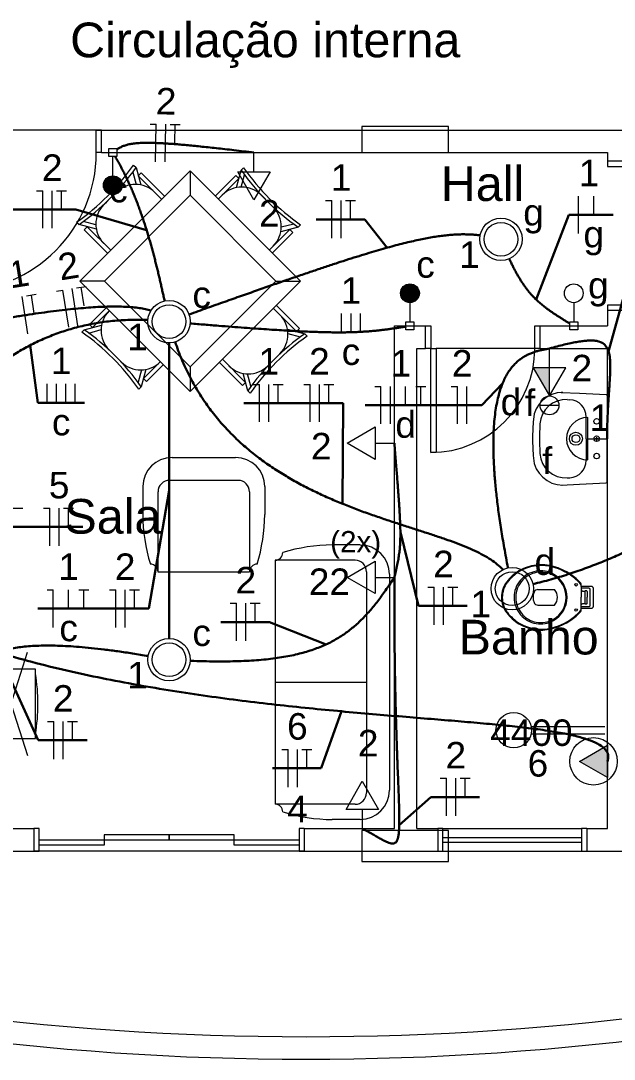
# Model space of a CAD drawing. Header units: inches. Extents: x -3 to 923, y -103 to 154.
# Drawn here: x 183.92 to 187.87, y 21.84 to 28.75 of the extents above; entities that cross this region are included whole.
import ezdxf
from ezdxf.enums import TextEntityAlignment as Align

# ---------------------------------------------------------------- set-up
doc = ezdxf.new("R2010")
doc.units = ezdxf.units.IN
doc.header["$LTSCALE"] = 10
doc.header["$MEASUREMENT"] = 0
for name, color, linetype, lineweight in [('BASE', 8, 'Continuous', 5), ('EL-Condutos', 4, 'Continuous', 30), ('EL-Fios', 9, 'Continuous', 20), ('EL-Textos fios', 2, 'Continuous', 30), ('EL-Textos pontos', 2, 'Continuous', 30), ('MOVEIS', 9, 'Continuous', 20), ('P-SIMBOL', 5, 'Continuous', 20), ('TEXTO', 2, 'Continuous', 20)]:
    doc.layers.add(name, color=color, linetype=linetype, lineweight=lineweight)
doc.styles.add('Arial', font='arial.ttf')

msp = doc.modelspace()

# ---------------------------------------------------------------- hatches: boundary and pattern name
at = {"layer": 'P-SIMBOL', "linetype": 'Continuous'}
for points in [[(184.4735, 27.6547), (184.536, 27.6547), (184.536, 27.7172), (184.5263, 27.7167), (184.5094, 27.7112), (184.4989, 27.7052), (184.4909, 27.6982), (184.4829, 27.6877), (184.4768, 27.6747), (184.4739, 27.6617), (184.4741, 27.6547)], [(184.5985, 27.6547), (184.536, 27.6547), (184.536, 27.7172), (184.5457, 27.7167), (184.5626, 27.7112), (184.5731, 27.7052), (184.5811, 27.6982), (184.5892, 27.6877), (184.5953, 27.6747), (184.5981, 27.6617), (184.598, 27.6547)], [(184.4735, 27.6547), (184.536, 27.6547), (184.536, 27.5922), (184.5263, 27.5927), (184.5094, 27.5982), (184.4989, 27.6042), (184.4909, 27.6112), (184.4829, 27.6217), (184.4768, 27.6347), (184.4739, 27.6477), (184.4741, 27.6547)], [(184.5985, 27.6547), (184.536, 27.6547), (184.536, 27.5922), (184.5457, 27.5927), (184.5626, 27.5982), (184.5731, 27.6042), (184.5811, 27.6112), (184.5892, 27.6217), (184.5953, 27.6347), (184.5981, 27.6477), (184.598, 27.6547)], [(186.452, 26.9358), (186.5145, 26.9358), (186.5145, 26.9983), (186.5048, 26.9978), (186.4879, 26.9923), (186.4774, 26.9863), (186.4694, 26.9793), (186.4614, 26.9688), (186.4552, 26.9558), (186.4524, 26.9428), (186.4525, 26.9358)], [(186.577, 26.9358), (186.5145, 26.9358), (186.5145, 26.9983), (186.5242, 26.9978), (186.5411, 26.9923), (186.5516, 26.9863), (186.5596, 26.9793), (186.5676, 26.9688), (186.5738, 26.9558), (186.5766, 26.9428), (186.5765, 26.9358)], [(186.452, 26.9358), (186.5145, 26.9358), (186.5145, 26.8733), (186.5048, 26.8738), (186.4879, 26.8793), (186.4774, 26.8853), (186.4694, 26.8923), (186.4614, 26.9028), (186.4552, 26.9158), (186.4524, 26.9288), (186.4525, 26.9358)], [(186.577, 26.9358), (186.5145, 26.9358), (186.5145, 26.8733), (186.5242, 26.8738), (186.5411, 26.8793), (186.5516, 26.8853), (186.5596, 26.8923), (186.5676, 26.9028), (186.5738, 26.9158), (186.5766, 26.9288), (186.5765, 26.9358)], [(187.4435, 26.4398), (187.4435, 26.2523), (187.3353, 26.4398)], [(187.8303, 23.9288), (187.6428, 23.8206), (187.8303, 23.7123)]]:
    msp.add_hatch(color=256, dxfattribs=at).paths.add_polyline_path(points)

# ---------------------------------------------------------------- linework, layer by layer
at = {"layer": 'BASE'}
for p, q in [((184.4608, 28.0223), (183.4688, 28.0223)), ((184.4608, 28.0223), (190.8648, 28.0223)), ((184.4608, 27.8723), (184.4608, 28.0223)), ((184.4608, 27.8723), (187.8303, 27.8723)), ((187.8303, 27.8723), (187.8303, 27.8148)), ((187.9798, 27.8148), (187.8303, 27.8148)), ((187.8303, 26.8223), (187.8303, 26.7188)), ((187.9798, 26.8223), (187.8303, 26.8223)), ((186.4108, 23.3728), (186.4108, 26.7188)), ((186.4108, 26.7188), (186.6188, 26.7188)), ((186.6188, 26.5688), (186.6188, 26.7188)), ((187.3803, 26.7188), (187.8303, 26.7188)), ((187.3803, 26.5688), (187.3803, 26.7188)), ((186.5608, 23.3728), (186.5608, 26.5688)), ((186.5608, 26.5688), (186.6188, 26.5688)), ((187.3803, 26.5688), (186.6878, 26.5688)), ((187.3803, 26.5688), (187.8303, 26.5688)), ((187.8303, 23.3728), (187.8303, 26.5688)), ((183.4108, 23.3728), (184.0108, 23.3728)), ((184.0108, 23.3728), (184.0108, 23.2228)), ((185.8108, 23.3728), (186.4108, 23.3728)), ((185.8108, 23.3728), (185.8108, 23.2228)), ((186.5608, 23.3728), (186.6993, 23.3728)), ((186.6993, 23.3728), (186.6993, 23.2228)), ((187.6918, 23.3728), (187.8303, 23.3728)), ((187.6918, 23.3728), (187.6918, 23.2228)), ((183.0358, 23.2228), (184.0108, 23.2228)), ((185.8108, 23.2228), (184.0108, 23.2228)), ((185.8108, 23.2228), (186.6993, 23.2228)), ((187.6918, 23.2228), (188.5223, 23.2228))]:
    msp.add_line(p, q, dxfattribs=at)
at = {"layer": 'BASE', "linetype": 'Continuous'}
for p, q in [((186.7338, 23.3728), (187.6568, 23.3728)), ((186.7338, 23.2228), (187.6568, 23.2228))]:
    msp.add_line(p, q, dxfattribs=at)
for points in [[(184.4608, 27.8723), (184.4263, 27.8723), (184.4263, 28.0223), (184.4608, 28.0223)], [(187.8303, 27.8148), (187.8303, 27.7803), (187.9798, 27.7803), (187.9798, 27.8148)], [(187.9798, 26.8223), (187.9798, 26.8573), (187.8303, 26.8573), (187.8303, 26.8223)], [(186.6188, 26.7188), (186.6533, 26.7188), (186.6533, 26.5688), (186.6188, 26.5688)], [(187.3803, 26.5688), (187.3453, 26.5688), (187.3453, 26.7188), (187.3803, 26.7188)], [(184.0108, 23.2228), (184.0458, 23.2228), (184.0458, 23.3728), (184.0108, 23.3728)], [(185.8108, 23.3728), (185.7763, 23.3728), (185.7763, 23.2228), (185.8108, 23.2228)], [(186.6993, 23.2228), (186.7338, 23.2228), (186.7338, 23.3728), (186.6993, 23.3728)], [(187.6918, 23.3728), (187.6568, 23.3728), (187.6568, 23.2228), (187.6918, 23.2228)]]:
    msp.add_lwpolyline(points, dxfattribs=at)
at = {"layer": 'BASE'}
for points in [[(186.7703, 27.8738), (186.7703, 27.9603), (186.7703, 28.0468), (186.4818, 28.0468), (186.1933, 28.0468), (186.1933, 27.9603), (186.1933, 27.8738), (186.4818, 27.8738), (186.7703, 27.8738), (186.7703, 27.8738)], [(186.7703, 23.1533), (186.7703, 23.2573), (186.7703, 23.3613), (186.4818, 23.3613), (186.1933, 23.3613), (186.1933, 23.2573), (186.1933, 23.1533), (186.4818, 23.1533), (186.7703, 23.1533), (186.7703, 23.1533)]]:
    msp.add_lwpolyline(points, close=True, dxfattribs=at)
at = {"layer": 'BASE', "linetype": 'Continuous'}
for points in [[(186.6533, 26.5688), (186.6878, 26.5688), (186.6878, 25.8763), (186.6533, 25.8763), (186.6533, 26.5688), (186.6533, 26.5688)], [(184.0458, 23.2978), (184.4783, 23.2978), (184.4783, 23.2628), (184.0458, 23.2628), (184.0458, 23.2978), (184.0458, 23.2978)], [(184.4783, 23.2978), (184.9108, 23.2978), (184.9108, 23.3323), (184.4783, 23.3323), (184.4783, 23.2978), (184.4783, 23.2978)], [(184.9108, 23.2978), (185.3438, 23.2978), (185.3438, 23.3323), (184.9108, 23.3323), (184.9108, 23.2978), (184.9108, 23.2978)], [(185.3438, 23.2978), (185.7763, 23.2978), (185.7763, 23.2628), (185.3438, 23.2628), (185.3438, 23.2978), (185.3438, 23.2978)], [(186.7338, 23.3148), (187.6568, 23.3148), (187.6568, 23.2803), (186.7338, 23.2803), (186.7338, 23.3148), (186.7338, 23.3148)]]:
    msp.add_lwpolyline(points, close=True, dxfattribs=at)
for centre, radius in [((183.5033, 27.8723), 0.923), ((186.6533, 26.5688), 0.6923)]:
    msp.add_arc(centre, radius, 270, 0, dxfattribs=at)
at = {"layer": 'BASE'}
for centre, radius in [((185.8223, 40.6958), 18.7078), ((185.8223, 40.5463), 18.708)]:
    msp.add_arc(centre, radius, 254.364, 285.636, dxfattribs=at)
at = {"layer": 'EL-Condutos', "linetype": 'Continuous'}
for points in [[(184.5626, 27.8926), (184.5716, 27.8985), (184.581, 27.9041), (184.5908, 27.9092), (184.6012, 27.9139), (184.6123, 27.9182), (184.6242, 27.9221), (184.6371, 27.9256), (184.651, 27.9286), (184.6661, 27.9312), (184.6826, 27.9333), (184.7005, 27.935), (184.7199, 27.9363), (184.7411, 27.937), (184.764, 27.9373), (184.7889, 27.9372), (184.8158, 27.9365), (184.8448, 27.9353), (184.8762, 27.9337), (184.91, 27.9315), (184.9463, 27.9288), (184.9853, 27.9256), (185.0271, 27.9219), (185.0717, 27.9176), (185.1194, 27.9128), (185.1702, 27.9075), (185.2243, 27.9016), (185.2818, 27.8951), (185.3428, 27.8881), (185.4075, 27.8805), (185.4759, 27.8723)], [(184.5519, 27.8458), (184.5696, 27.8151), (184.5866, 27.784), (184.603, 27.7527), (184.6188, 27.7211), (184.6341, 27.6892), (184.6488, 27.6571), (184.663, 27.6248), (184.6767, 27.5924), (184.6899, 27.5597), (184.7025, 27.527), (184.7148, 27.4941), (184.7265, 27.4612), (184.7379, 27.4282), (184.7488, 27.3952), (184.7593, 27.3622), (184.7695, 27.3293), (184.7792, 27.2963), (184.7887, 27.2635), (184.7977, 27.2308), (184.8065, 27.1982), (184.815, 27.1657), (184.8232, 27.1334), (184.8312, 27.1013), (184.8389, 27.0695), (184.8463, 27.0379), (184.8536, 27.0066), (184.8606, 26.9756), (184.8675, 26.9449), (184.8742, 26.9146), (184.8808, 26.8847)], [(185.0424, 26.7943), (185.1647, 26.838), (185.2813, 26.8794), (185.3925, 26.9188), (185.4983, 26.956), (185.5991, 26.9912), (185.6949, 27.0245), (185.786, 27.0557), (185.8725, 27.085), (185.9545, 27.1125), (186.0324, 27.1381), (186.1063, 27.1619), (186.1762, 27.1839), (186.2426, 27.2041), (186.3054, 27.2227), (186.3649, 27.2397), (186.4212, 27.255), (186.4746, 27.2687), (186.5253, 27.2809), (186.5733, 27.2917), (186.6189, 27.3009), (186.6623, 27.3087), (186.7037, 27.3152), (186.7431, 27.3203), (186.7809, 27.3241), (186.8171, 27.3267), (186.852, 27.328), (186.8858, 27.3281), (186.9186, 27.3271), (186.9505, 27.325), (186.9819, 27.3218)], [(187.1757, 27.1649), (187.1875, 27.14), (187.1991, 27.1164), (187.2106, 27.094), (187.222, 27.0727), (187.2335, 27.0525), (187.2449, 27.0333), (187.2563, 27.0151), (187.2677, 26.9978), (187.2792, 26.9813), (187.2908, 26.9656), (187.3025, 26.9507), (187.3143, 26.9365), (187.3263, 26.9229), (187.3385, 26.9099), (187.3509, 26.8974), (187.3635, 26.8854), (187.3764, 26.8737), (187.3895, 26.8625), (187.4029, 26.8515), (187.4167, 26.8408), (187.4309, 26.8302), (187.4454, 26.8198), (187.4603, 26.8095), (187.4756, 26.7992), (187.4914, 26.7889), (187.5077, 26.7784), (187.5245, 26.7679), (187.5417, 26.7571), (187.5596, 26.7461), (187.578, 26.7347)], [(182.1614, 26.457), (182.2946, 26.4827), (182.4251, 26.5079), (182.5527, 26.5328), (182.6775, 26.5571), (182.7993, 26.5808), (182.9183, 26.6039), (183.0343, 26.6264), (183.1472, 26.648), (183.2571, 26.6689), (183.364, 26.689), (183.4677, 26.7081), (183.5682, 26.7262), (183.6655, 26.7433), (183.7595, 26.7594), (183.8503, 26.7743), (183.9377, 26.7879), (184.0218, 26.8004), (184.1024, 26.8115), (184.1796, 26.8212), (184.2534, 26.8295), (184.3235, 26.8363), (184.3902, 26.8416), (184.4532, 26.8453), (184.5125, 26.8473), (184.5682, 26.8476), (184.6202, 26.8461), (184.6684, 26.8428), (184.7127, 26.8376), (184.7533, 26.8305), (184.7899, 26.8213)], [(184.7695, 26.7582), (184.709, 26.7596), (184.6497, 26.759), (184.5917, 26.7563), (184.5349, 26.7517), (184.4792, 26.7452), (184.4248, 26.7369), (184.3714, 26.7268), (184.3192, 26.7149), (184.2681, 26.7014), (184.2181, 26.6863), (184.1692, 26.6696), (184.1212, 26.6515), (184.0743, 26.6318), (184.0284, 26.6108), (183.9835, 26.5884), (183.9396, 26.5647), (183.8965, 26.5398), (183.8544, 26.5137), (183.8132, 26.4864), (183.7728, 26.4581), (183.7333, 26.4288), (183.6947, 26.3985), (183.6568, 26.3673), (183.6197, 26.3352), (183.5834, 26.3024), (183.5479, 26.2687), (183.513, 26.2344), (183.4789, 26.1995), (183.4455, 26.1639), (183.4127, 26.1278)], [(185.0501, 26.7353), (185.1484, 26.7271), (185.2412, 26.7196), (185.3284, 26.7127), (185.4105, 26.7065), (185.4877, 26.7009), (185.56, 26.6959), (185.6279, 26.6915), (185.6916, 26.6877), (185.7512, 26.6844), (185.807, 26.6817), (185.8593, 26.6795), (185.9082, 26.6778), (185.9541, 26.6766), (185.9971, 26.6759), (186.0374, 26.6756), (186.0754, 26.6757), (186.1113, 26.6763), (186.1452, 26.6773), (186.1775, 26.6787), (186.2083, 26.6804), (186.2379, 26.6825), (186.2665, 26.6849), (186.2944, 26.6877), (186.3218, 26.6907), (186.3489, 26.694), (186.3759, 26.6976), (186.4032, 26.7015), (186.4309, 26.7055), (186.4593, 26.7098), (186.4885, 26.7143)], [(184.9506, 26.6129), (184.9951, 26.4954), (185.046, 26.386), (185.1028, 26.2844), (185.1651, 26.1901), (185.2323, 26.1028), (185.304, 26.0222), (185.3798, 25.9477), (185.4591, 25.8791), (185.5414, 25.816), (185.6264, 25.758), (185.7134, 25.7048), (185.8021, 25.6559), (185.8919, 25.6111), (185.9824, 25.5698), (186.0731, 25.5318), (186.1635, 25.4967), (186.2532, 25.4641), (186.3416, 25.4336), (186.4283, 25.4048), (186.5128, 25.3774), (186.5946, 25.3511), (186.6732, 25.3254), (186.7483, 25.2999), (186.8192, 25.2743), (186.8856, 25.2483), (186.9469, 25.2213), (187.0026, 25.1932), (187.0524, 25.1634), (187.0956, 25.1317), (187.1319, 25.0975)], [(187.3346, 25.0006), (187.4519, 25.0311), (187.566, 25.0654), (187.6767, 25.1031), (187.7842, 25.1441), (187.8884, 25.1882), (187.9893, 25.235), (188.0868, 25.2844), (188.181, 25.3362), (188.2719, 25.3901), (188.3595, 25.4459), (188.4436, 25.5034), (188.5244, 25.5623), (188.6018, 25.6224), (188.6758, 25.6836), (188.7464, 25.7454), (188.8136, 25.8079), (188.8773, 25.8706), (188.9376, 25.9334), (188.9944, 25.9961), (189.0478, 26.0584), (189.0976, 26.1201), (189.144, 26.181), (189.1869, 26.2408), (189.2262, 26.2994), (189.262, 26.3564), (189.2943, 26.4117), (189.323, 26.4651), (189.3481, 26.5163), (189.3697, 26.565), (189.3877, 26.6112)], [(187.4435, 26.5683), (187.4949, 26.5822), (187.5419, 26.5941), (187.5847, 26.6039), (187.6234, 26.6115), (187.6583, 26.6171), (187.6896, 26.6204), (187.7174, 26.6216), (187.7419, 26.6205), (187.7634, 26.6172), (187.7819, 26.6115), (187.7977, 26.6035), (187.8109, 26.5932), (187.8218, 26.5804), (187.8306, 26.5653), (187.8373, 26.5477), (187.8423, 26.5276), (187.8456, 26.5049), (187.8475, 26.4798), (187.8482, 26.452), (187.8478, 26.4217), (187.8465, 26.3887), (187.8445, 26.353), (187.8421, 26.3146), (187.8393, 26.2735), (187.8364, 26.2297), (187.8335, 26.183), (187.8309, 26.1335), (187.8287, 26.0812), (187.8271, 26.0259), (187.8263, 25.9678)], [(184.9108, 26.6072), (184.9108, 26.5157), (184.9108, 26.4296), (184.9108, 26.3485), (184.9108, 26.2719), (184.9108, 26.1995), (184.9108, 26.1309), (184.9108, 26.0658), (184.9108, 26.0037), (184.9108, 25.9442), (184.9108, 25.8871), (184.9108, 25.8318), (184.9108, 25.7781), (184.9108, 25.7255), (184.9108, 25.6737), (184.9108, 25.6223), (184.9108, 25.5708), (184.9108, 25.519), (184.9108, 25.4664), (184.9108, 25.4127), (184.9108, 25.3575), (184.9108, 25.3003), (184.9108, 25.2409), (184.9108, 25.1788), (184.9108, 25.1136), (184.9108, 25.045), (184.9108, 24.9726), (184.9108, 24.8961), (184.9108, 24.8149), (184.9108, 24.7288), (184.9108, 24.6374)], [(187.1667, 25.1101), (187.1421, 25.2416), (187.1214, 25.3647), (187.1045, 25.4798), (187.0911, 25.5871), (187.081, 25.6869), (187.0743, 25.7795), (187.0705, 25.8652), (187.0697, 25.9442), (187.0716, 26.0168), (187.076, 26.0834), (187.0828, 26.1442), (187.0918, 26.1994), (187.1029, 26.2494), (187.1159, 26.2945), (187.1306, 26.3348), (187.1468, 26.3708), (187.1645, 26.4026), (187.1833, 26.4306), (187.2032, 26.455), (187.224, 26.4761), (187.2455, 26.4942), (187.2675, 26.5096), (187.29, 26.5226), (187.3126, 26.5333), (187.3353, 26.5422), (187.3578, 26.5495), (187.3801, 26.5555), (187.4019, 26.5604), (187.4231, 26.5646), (187.4435, 26.5683)], [(186.4108, 25.0453), (186.4162, 25.0677), (186.4212, 25.089), (186.4258, 25.1094), (186.43, 25.1291), (186.4338, 25.1482), (186.4371, 25.1669), (186.4401, 25.1854), (186.4427, 25.2038), (186.445, 25.2223), (186.4468, 25.2411), (186.4483, 25.2604), (186.4494, 25.2803), (186.4501, 25.3009), (186.4505, 25.3226), (186.4505, 25.3453), (186.4502, 25.3694), (186.4495, 25.3949), (186.4484, 25.4221), (186.4471, 25.451), (186.4454, 25.482), (186.4433, 25.5151), (186.4409, 25.5505), (186.4383, 25.5884), (186.4353, 25.629), (186.4319, 25.6724), (186.4283, 25.7188), (186.4244, 25.7683), (186.4201, 25.8212), (186.4156, 25.8776), (186.4108, 25.9377)], [(185.0529, 24.4899), (185.1394, 24.487), (185.2214, 24.4857), (185.2992, 24.4858), (185.373, 24.4874), (185.443, 24.4906), (185.5092, 24.4952), (185.5719, 24.5013), (185.6312, 24.5089), (185.6872, 24.518), (185.7403, 24.5285), (185.7904, 24.5406), (185.8378, 24.5541), (185.8826, 24.569), (185.9251, 24.5855), (185.9653, 24.6034), (186.0034, 24.6227), (186.0396, 24.6436), (186.0741, 24.6658), (186.1069, 24.6896), (186.1384, 24.7147), (186.1686, 24.7413), (186.1977, 24.7694), (186.2259, 24.7989), (186.2533, 24.8298), (186.2801, 24.8621), (186.3064, 24.8959), (186.3325, 24.9311), (186.3585, 24.9678), (186.3845, 25.0058), (186.4108, 25.0453)], [(186.1973, 23.3723), (186.2334, 23.3532), (186.266, 23.3352), (186.2952, 23.3186), (186.3212, 23.304), (186.3442, 23.2917), (186.3643, 23.2822), (186.3817, 23.2759), (186.3966, 23.2733), (186.4091, 23.2749), (186.4193, 23.281), (186.4275, 23.2921), (186.4338, 23.3087), (186.4384, 23.3311), (186.4414, 23.3599), (186.443, 23.3955), (186.4434, 23.4384), (186.4427, 23.4889), (186.4411, 23.5475), (186.4388, 23.6147), (186.4358, 23.6908), (186.4325, 23.7764), (186.4289, 23.872), (186.4252, 23.9778), (186.4216, 24.0944), (186.4183, 24.2223), (186.4153, 24.3618), (186.4129, 24.5134), (186.4112, 24.6775), (186.4105, 24.8547), (186.4108, 25.0453)], [(187.8298, 23.8206), (187.8334, 23.8622), (187.8151, 23.8988), (187.7758, 23.9309), (187.7166, 23.959), (187.6387, 23.9837), (187.543, 24.0054), (187.4306, 24.0247), (187.3025, 24.0421), (187.1599, 24.058), (187.0039, 24.0731), (186.8353, 24.0879), (186.6555, 24.1028), (186.4653, 24.1184), (186.2658, 24.1351), (186.0582, 24.1536), (185.8434, 24.1743), (185.6226, 24.1978), (185.3968, 24.2245), (185.167, 24.255), (184.9344, 24.2898), (184.7, 24.3294), (184.4648, 24.3743), (184.2299, 24.4251), (183.9964, 24.4822), (183.7653, 24.5463), (183.5378, 24.6177), (183.3148, 24.697), (183.0974, 24.7848), (182.8867, 24.8816), (182.6838, 24.9878)], [(184.7716, 24.5219), (184.6676, 24.5387), (184.57, 24.5531), (184.4784, 24.5651), (184.3927, 24.5748), (184.3126, 24.5822), (184.2379, 24.5874), (184.1683, 24.5904), (184.1036, 24.5914), (184.0435, 24.5904), (183.9879, 24.5875), (183.9364, 24.5826), (183.8889, 24.576), (183.8451, 24.5676), (183.8047, 24.5576), (183.7676, 24.5459), (183.7334, 24.5327), (183.702, 24.5181), (183.6731, 24.502), (183.6464, 24.4845), (183.6218, 24.4658), (183.599, 24.4459), (183.5777, 24.4248), (183.5578, 24.4026), (183.5389, 24.3794), (183.5208, 24.3553), (183.5034, 24.3302), (183.4863, 24.3044), (183.4693, 24.2778), (183.4522, 24.2505), (183.4348, 24.2225)]]:
    msp.add_spline(points, degree=3, dxfattribs=at)
at = {"layer": 'EL-Fios', "color": 5}
for p, q in [((184.7841, 28.0623), (184.8258, 28.0615)), ((184.8211, 27.8115), (184.8258, 28.0615)), ((184.8836, 27.8104), (184.8883, 28.0603)), ((184.9174, 28.0598), (184.9841, 28.0585)), ((184.9484, 27.9342), (184.9507, 28.0592)), ((184.0285, 27.6186), (184.0701, 27.6186)), ((184.0701, 27.3686), (184.0701, 27.6186)), ((184.1326, 27.3686), (184.1326, 27.6186)), ((184.1618, 27.6186), (184.2285, 27.6186)), ((184.1951, 27.4936), (184.1951, 27.6186)), ((187.6357, 27.3326), (187.6357, 27.5826)), ((187.7376, 27.4576), (187.7376, 27.5826)), ((185.9518, 27.5528), (185.9935, 27.5528)), ((185.9935, 27.3028), (185.9935, 27.5528)), ((186.056, 27.3028), (186.056, 27.5528)), ((186.0851, 27.5528), (186.1518, 27.5528)), ((186.1185, 27.4278), (186.1185, 27.5528)), ((184.1618, 26.9505), (184.2029, 26.957)), ((184.2423, 26.7102), (184.2029, 26.957)), ((184.304, 26.72), (184.2647, 26.9669)), ((184.2935, 26.9715), (184.3593, 26.982)), ((184.3461, 26.8533), (184.3264, 26.9767)), ((183.9714, 26.667), (183.9321, 26.9139)), ((183.9609, 26.9185), (184.0267, 26.929)), ((184.0134, 26.8003), (183.9938, 26.9237)), ((186.0595, 26.6756), (186.0595, 26.8006)), ((186.122, 26.6756), (186.122, 26.8006)), ((186.1845, 26.6756), (186.1845, 26.8006)), ((184.0984, 26.2072), (184.0984, 26.3322)), ((184.1609, 26.2072), (184.1609, 26.3322)), ((184.2234, 26.2072), (184.2234, 26.3322)), ((184.2859, 26.2072), (184.2859, 26.3322)), ((185.4707, 26.3295), (185.5123, 26.3295)), ((185.5123, 26.0795), (185.5123, 26.3295)), ((185.5748, 26.0795), (185.5748, 26.3295)), ((185.604, 26.3295), (185.6707, 26.3295)), ((185.6373, 26.2045), (185.6373, 26.3295)), ((185.8075, 26.3295), (185.8491, 26.3295)), ((185.8491, 26.0795), (185.8491, 26.3295)), ((185.9116, 26.0795), (185.9116, 26.3295)), ((185.9408, 26.3295), (186.0075, 26.3295)), ((185.9741, 26.2045), (185.9741, 26.3295)), ((186.2798, 26.3162), (186.3214, 26.3162)), ((186.3214, 26.0662), (186.3214, 26.3162)), ((186.3839, 26.0662), (186.3839, 26.3162)), ((186.4858, 26.1912), (186.4858, 26.3162)), ((186.5543, 26.3162), (186.621, 26.3162)), ((186.5876, 26.1912), (186.5876, 26.3162)), ((186.789, 26.3162), (186.8307, 26.3162)), ((186.8307, 26.0662), (186.8307, 26.3162)), ((186.8932, 26.0662), (186.8932, 26.3162)), ((183.871, 25.5054), (183.9376, 25.5054)), ((184.0744, 25.5054), (184.1161, 25.5054)), ((184.1161, 25.2554), (184.1161, 25.5054)), ((184.1786, 25.2554), (184.1786, 25.5054)), ((184.2078, 25.5054), (184.2744, 25.5054)), ((184.2411, 25.3804), (184.2411, 25.5054)), ((184.0984, 24.9622), (184.1401, 24.9622)), ((184.1401, 24.7122), (184.1401, 24.9622)), ((184.2419, 24.8372), (184.2419, 24.9622)), ((184.3104, 24.9622), (184.3771, 24.9622)), ((184.3438, 24.8372), (184.3438, 24.9622)), ((184.5139, 24.9622), (184.5556, 24.9622)), ((184.5556, 24.7122), (184.5556, 24.9622)), ((184.6181, 24.7122), (184.6181, 24.9622)), ((184.6472, 24.9622), (184.7139, 24.9622)), ((184.6806, 24.8372), (184.6806, 24.9622)), ((186.6332, 24.9802), (186.6748, 24.9802)), ((186.6748, 24.7302), (186.6748, 24.9802)), ((186.7373, 24.7302), (186.7373, 24.9802)), ((186.7665, 24.9802), (186.8332, 24.9802)), ((186.7998, 24.8552), (186.7998, 24.9802)), ((185.3175, 24.8729), (185.3591, 24.8729)), ((185.3591, 24.6229), (185.3591, 24.8729)), ((185.4216, 24.6229), (185.4216, 24.8729)), ((185.4508, 24.8729), (185.5175, 24.8729)), ((185.4841, 24.7479), (185.4841, 24.8729)), ((184.1018, 24.0861), (184.1435, 24.0861)), ((184.1435, 23.8361), (184.1435, 24.0861)), ((184.206, 23.8361), (184.206, 24.0861)), ((184.2351, 24.0861), (184.3018, 24.0861)), ((184.2685, 23.9611), (184.2685, 24.0861)), ((185.6608, 23.8997), (185.7025, 23.8997)), ((185.7025, 23.6497), (185.7025, 23.8997)), ((185.765, 23.6497), (185.765, 23.8997)), ((185.7941, 23.8997), (185.8608, 23.8997)), ((185.8275, 23.7747), (185.8275, 23.8997)), ((186.7155, 23.708), (186.7572, 23.708)), ((186.7572, 23.458), (186.7572, 23.708)), ((186.8197, 23.458), (186.8197, 23.708)), ((186.8489, 23.708), (186.9155, 23.708)), ((186.8822, 23.583), (186.8822, 23.708))]:
    msp.add_line(p, q, dxfattribs=at)
at = {"layer": 'EL-Textos fios', "color": 3}
for p, q in [((184.291, 27.4936), (183.6546, 27.4936)), ((184.7611, 27.3564), (184.291, 27.4936)), ((187.3536, 26.8947), (187.5732, 27.4576)), ((187.5732, 27.4576), (187.8683, 27.4576)), ((186.2143, 27.4278), (185.8893, 27.4278)), ((186.3626, 27.239), (186.2143, 27.4278)), ((187.8373, 26.5477), (188.0059, 27.1566)), ((183.9859, 26.5896), (184.0359, 26.2072)), ((187.1309, 26.3355), (186.9926, 26.1912)), ((184.0359, 26.2072), (184.3484, 26.2072)), ((186.07, 26.2045), (185.4082, 26.2045)), ((186.0645, 25.5353), (186.07, 26.2045)), ((186.9926, 26.1912), (186.2173, 26.1912)), ((184.9108, 25.6223), (184.7764, 24.8372)), ((182.6647, 25.3804), (184.3369, 25.3804)), ((186.4505, 25.3453), (186.5707, 24.8552)), ((184.7764, 24.8372), (184.0359, 24.8372)), ((186.5707, 24.8552), (186.8957, 24.8552)), ((185.58, 24.7479), (185.255, 24.7479)), ((185.9556, 24.5989), (185.58, 24.7479)), ((183.7713, 24.5472), (184.0393, 23.9611)), ((186.0582, 24.1536), (185.9233, 23.7747)), ((184.0393, 23.9611), (184.3643, 23.9611)), ((185.9233, 23.7747), (185.5983, 23.7747)), ((186.443, 23.3955), (186.653, 23.583)), ((186.653, 23.583), (186.978, 23.583))]:
    msp.add_line(p, q, dxfattribs=at)
at = {"layer": 'MOVEIS'}
for p, q in [((184.6743, 27.7883), (184.6908, 27.7723)), ((184.6693, 27.7423), (184.6913, 27.6603)), ((184.6908, 27.7723), (184.7218, 27.6568)), ((184.7053, 27.7173), (184.7258, 27.7373)), ((184.7053, 27.7173), (184.8613, 27.5613)), ((184.8813, 27.5818), (184.7258, 27.7373)), ((185.0513, 27.7513), (185.0513, 27.5883)), ((185.3553, 27.7198), (185.2193, 27.5838)), ((185.3758, 27.6998), (185.3553, 27.7198)), ((185.3593, 27.6393), (185.3903, 27.7548)), ((185.3898, 27.6428), (185.4118, 27.7248)), ((185.4068, 27.7708), (185.3903, 27.7548)), ((185.3758, 27.6998), (185.2393, 27.5633)), ((184.5573, 27.6068), (184.4768, 27.5263)), ((185.6043, 27.5088), (185.5238, 27.5893)), ((184.2953, 27.4088), (184.3113, 27.3928)), ((184.4268, 27.3618), (184.3113, 27.3928)), ((184.4233, 27.3923), (184.3413, 27.4143)), ((184.3663, 27.3783), (184.3463, 27.3578)), ((184.3663, 27.3783), (184.5223, 27.2223)), ((185.7698, 27.3753), (185.6548, 27.3443)), ((185.7403, 27.3968), (185.6578, 27.3748)), ((185.7863, 27.3913), (185.7698, 27.3753)), ((184.3463, 27.3578), (184.5018, 27.2023)), ((185.7148, 27.3608), (185.5783, 27.2243)), ((185.5988, 27.2043), (185.7348, 27.3403)), ((185.7148, 27.3608), (185.7348, 27.3403)), ((184.4803, 27.0173), (184.3173, 27.0173)), ((185.6223, 27.0173), (185.7858, 27.0173)), ((184.4938, 26.8408), (184.3813, 26.7283)), ((184.4013, 26.7078), (184.5138, 26.8203)), ((185.7583, 26.6818), (185.6043, 26.8358)), ((185.7788, 26.7018), (185.6243, 26.8558)), ((184.3303, 26.6768), (184.3463, 26.6933)), ((184.3463, 26.6933), (184.4618, 26.7238)), ((184.3763, 26.6713), (184.4583, 26.6938)), ((184.4013, 26.7078), (184.3813, 26.7283)), ((185.6983, 26.6978), (185.8138, 26.6668)), ((185.7583, 26.6818), (185.7788, 26.7018)), ((185.7018, 26.6673), (185.7838, 26.6453)), ((185.8298, 26.6508), (185.8138, 26.6668)), ((184.5118, 26.5598), (184.5923, 26.4793)), ((184.7403, 26.3688), (184.8528, 26.4813)), ((185.2448, 26.4768), (185.3993, 26.3223)), ((185.4193, 26.3428), (185.2653, 26.4968)), ((185.5673, 26.4528), (185.6483, 26.5338)), ((184.7263, 26.4258), (184.7043, 26.3433)), ((184.7568, 26.4288), (184.7258, 26.3138)), ((184.7608, 26.3488), (184.8733, 26.4613)), ((185.0513, 26.4463), (185.0513, 26.2828)), ((185.4343, 26.2873), (185.4033, 26.4028)), ((184.7403, 26.3688), (184.7608, 26.3488)), ((185.4193, 26.3428), (185.3993, 26.3223)), ((185.4558, 26.3173), (185.4338, 26.3993)), ((184.7093, 26.2973), (184.7258, 26.3138)), ((185.4503, 26.2713), (185.4343, 26.2873)), ((187.5218, 26.2763), (187.6423, 26.2703)), ((187.5313, 26.2763), (187.5218, 26.2763)), ((187.6423, 26.2703), (187.8213, 26.2613)), ((187.5618, 26.2283), (187.5788, 26.2273)), ((187.8268, 26.2553), (187.8268, 25.9678)), ((187.6883, 25.9678), (187.6883, 26.1123)), ((187.6883, 25.9678), (187.6883, 25.8238)), ((187.7693, 25.9678), (187.7458, 25.9678)), ((187.7573, 25.9793), (187.7573, 25.9563)), ((187.8268, 25.6803), (187.8268, 25.9678)), ((184.9303, 25.8433), (185.3528, 25.8433)), ((184.7353, 25.6488), (184.7353, 25.4628)), ((184.9133, 25.6913), (185.3698, 25.6913)), ((185.5473, 25.6488), (185.5473, 25.4628)), ((187.5218, 25.6593), (187.6423, 25.6653)), ((187.5618, 25.7073), (187.5788, 25.7083)), ((187.6423, 25.6653), (187.8213, 25.6748)), ((184.8368, 25.6148), (184.8368, 25.0823)), ((185.4458, 25.6148), (185.4458, 25.0823)), ((186.1833, 25.2608), (185.9973, 25.2608)), ((186.1493, 25.1588), (185.6168, 25.1588)), ((185.6168, 25.1588), (185.6168, 23.5353)), ((184.8368, 25.0823), (185.4458, 25.0823)), ((186.2258, 25.0828), (186.2258, 23.6113)), ((186.3778, 25.0658), (186.3778, 23.6283)), ((187.4773, 24.9633), (187.3663, 24.9633)), ((187.6548, 24.9923), (187.6548, 24.9983)), ((187.6548, 24.9843), (187.6548, 24.9923)), ((187.6548, 24.9843), (187.6548, 24.9123)), ((187.7218, 24.9843), (187.6548, 24.9843)), ((187.7058, 24.9728), (187.6548, 24.9728)), ((187.6643, 24.9538), (187.6768, 24.9538)), ((187.6818, 24.9123), (187.6818, 24.9533)), ((187.7143, 24.9123), (187.7143, 24.9638)), ((187.7358, 24.9123), (187.7358, 24.9718)), ((187.6548, 24.8398), (187.6548, 24.9123)), ((187.6818, 24.8713), (187.6818, 24.9123)), ((187.6953, 24.9483), (187.6953, 24.9123)), ((187.6953, 24.8758), (187.6953, 24.9123)), ((187.7143, 24.8603), (187.7143, 24.9123)), ((187.7358, 24.8528), (187.7358, 24.9123)), ((187.3663, 24.8608), (187.4773, 24.8608)), ((187.6548, 24.8518), (187.7058, 24.8518)), ((187.6548, 24.8398), (187.7218, 24.8398)), ((187.6548, 24.8323), (187.6548, 24.8398)), ((187.6548, 24.8263), (187.6548, 24.8323)), ((187.6643, 24.8708), (187.6768, 24.8708)), ((183.8583, 24.2063), (183.9673, 24.5468)), ((185.6168, 24.3473), (186.2258, 24.3473)), ((183.8583, 24.1998), (183.9673, 23.8593)), ((187.8118, 24.0508), (187.3208, 24.0508)), ((187.3208, 24.0048), (187.8118, 24.0048)), ((186.1493, 23.5353), (185.6168, 23.5353)), ((186.1833, 23.4338), (185.9973, 23.4338))]:
    msp.add_line(p, q, dxfattribs=at)
for points in [[(185.0513, 27.7513), (184.3173, 27.0173), (185.0513, 26.2828), (185.7858, 27.0173), (185.0513, 27.7513), (185.0513, 27.7513)], [(185.0513, 27.5883), (184.4803, 27.0173), (185.0513, 26.4463), (185.6223, 27.0173), (185.0513, 27.5883), (185.0513, 27.5883)], [(183.6748, 24.4338), (183.6748, 23.9723), (184.0213, 23.9723), (184.0213, 24.4338), (183.6748, 24.4338), (183.6748, 24.4338)]]:
    msp.add_lwpolyline(points, close=True, dxfattribs=at)
for centre, radius in [((187.7573, 26.0833), 0.0185), ((187.6193, 25.9678), 0.0433), ((187.6193, 25.9678), 0.026), ((187.7573, 25.9678), 0.0185), ((187.7573, 25.8523), 0.0185), ((187.6203, 24.9963), 0.00865), ((187.6203, 24.8278), 0.00865), ((187.2053, 24.0278), 0.1181)]:
    msp.add_circle(centre, radius, dxfattribs=at)
for centre, radius, start, end in [((183.3783, 28.7053), 1.5878, 305.271, 324.729), ((183.3943, 28.6893), 1.5878, 305.271, 324.729), ((186.6868, 28.6718), 1.5878, 215.271, 234.729), ((186.7028, 28.6878), 1.5878, 215.271, 234.729), ((184.6868, 27.4778), 0.1827, 45, 135), ((185.3943, 27.4603), 0.1827, 45, 135), ((184.6058, 27.3968), 0.1827, 135, 225), ((185.4753, 27.3793), 0.1827, 315, 45), ((184.6408, 26.6888), 0.1827, 135, 225), ((185.5188, 26.6628), 0.1827, 315, 45), ((183.4133, 25.3808), 1.5878, 35.271, 54.729), ((183.4293, 25.3968), 1.5878, 35.271, 54.729), ((186.7308, 25.3703), 1.5878, 125.271, 144.729), ((186.7468, 25.3543), 1.5878, 125.271, 144.729), ((184.7218, 26.6083), 0.1827, 225, 315), ((185.4383, 26.5823), 0.1827, 225, 315), ((187.5313, 26.0803), 0.1961, 90, 175.302), ((187.5528, 26.0553), 0.1731, 87.0582, 176.284), ((187.5728, 26.1123), 0.1154, 0, 87.0582), ((187.8208, 26.2553), 0.00577, 0, 87.0582), ((188.9003, 25.9678), 1.5696, 175.302, 180), ((188.9003, 25.9678), 1.5235, 176.284, 180), ((188.9003, 25.9678), 1.5696, 180, 184.698), ((188.9003, 25.9678), 1.5235, 180, 183.716), ((187.5528, 25.8803), 0.1731, 183.716, 272.942), ((184.9303, 25.6488), 0.1946, 90, 180), ((185.3528, 25.6488), 0.1946, 0, 90), ((187.5313, 25.8553), 0.1961, 184.698, 270), ((187.5728, 25.8238), 0.1154, 272.942, 0), ((184.9133, 25.6148), 0.0761, 90, 180), ((185.3698, 25.6148), 0.0761, 0, 90), ((187.8208, 25.6803), 0.00577, 272.942, 0), ((185.8548, 25.4663), 1.1194, 180.172, 197.318), ((184.4278, 25.4663), 1.1194, 342.682, 359.828), ((186.0008, 24.1413), 1.1194, 90.1723, 107.318), ((186.1833, 25.0658), 0.1946, 0, 90), ((185.6168, 25.2098), 0.0507, 270.003, 0), ((186.1493, 25.0828), 0.0761, 0, 90), ((184.7863, 25.0823), 0.0507, 0.00302, 90), ((185.4968, 25.0823), 0.0507, 90, 179.997), ((187.4018, 24.8248), 0.3093, 121.681, 141.84), ((187.3873, 24.8428), 0.2861, 96.483, 121.073), ((187.3873, 24.8428), 0.281, 96.4778, 121.067), ((187.3853, 24.9208), 0.1682, 59.7019, 100.446), ((187.3893, 24.8488), 0.2807, 73.2378, 97.0453), ((187.3893, 24.8488), 0.2755, 84.2407, 97.0506), ((187.3683, 24.7443), 0.3816, 55.8497, 82.7065), ((187.3683, 24.7443), 0.3868, 55.8476, 74.7475), ((187.4018, 24.8248), 0.3041, 121.686, 141.83), ((187.3843, 24.9123), 0.1768, 139.336, 180.055), ((187.3833, 24.9143), 0.164, 136.228, 180.664), ((187.3863, 24.9083), 0.1806, 100.028, 138.778), ((187.3858, 24.9143), 0.1658, 100.808, 136.926), ((187.3868, 24.9128), 0.1675, 60.1948, 101.066), ((187.3863, 24.9123), 0.168, 359.888, 60.0886), ((187.3823, 24.9113), 0.1781, 0.24878, 60.3441), ((187.3763, 24.7598), 0.3645, 40.7546, 55.5359), ((187.3763, 24.7598), 0.3697, 41.9479, 55.5381), ((187.2958, 24.9123), 0.1719, 143.002, 180.128), ((187.2958, 24.9123), 0.1667, 143.02, 180.128), ((187.3658, 24.9358), 0.0278, 89.1095, 156.49), ((187.4173, 24.9123), 0.0788, 319.312, 40.6882), ((187.6433, 24.9983), 0.0117, 358.309, 45.2439), ((187.6443, 24.9908), 0.0109, 6.98801, 38.6516), ((187.6643, 24.9633), 0.0096, 184.718, 267.985), ((187.6758, 24.9673), 0.0137, 274.052, 294.02), ((187.6863, 24.9408), 0.0151, 70.6125, 109.658), ((187.6888, 24.9483), 0.00683, 43.936, 67.4017), ((187.6878, 24.9488), 0.00769, 357.957, 36.1023), ((187.7058, 24.9643), 0.0084, 358.275, 91.725), ((187.7223, 24.9708), 0.0136, 3.68018, 91.2989), ((187.2958, 24.9118), 0.1719, 179.872, 216.998), ((187.2958, 24.9118), 0.1667, 179.872, 216.98), ((187.3843, 24.9118), 0.1768, 179.945, 220.664), ((187.3833, 24.9103), 0.164, 179.336, 223.772), ((187.4318, 24.9123), 0.0976, 159.222, 200.778), ((187.3863, 24.9118), 0.168, 299.911, 0.11224), ((187.3823, 24.9128), 0.1781, 299.656, 359.751), ((187.4018, 24.9993), 0.3041, 218.17, 238.314), ((187.3658, 24.8888), 0.0278, 203.51, 270.891), ((187.3763, 25.0648), 0.3645, 304.464, 319.245), ((187.3763, 25.0648), 0.3697, 304.462, 318.052), ((187.6433, 24.8258), 0.0117, 314.756, 1.69141), ((187.6443, 24.8333), 0.0109, 321.348, 353.012), ((187.6643, 24.8608), 0.0096, 92.0149, 175.282), ((187.6758, 24.8568), 0.0137, 65.9796, 85.9479), ((187.6863, 24.8838), 0.0151, 250.342, 289.388), ((187.6888, 24.8758), 0.00683, 292.598, 316.064), ((187.6878, 24.8753), 0.00769, 323.898, 2.04285), ((187.7058, 24.8598), 0.0084, 268.275, 1.72504), ((187.7223, 24.8538), 0.0136, 268.701, 356.32), ((187.4018, 24.9993), 0.3093, 218.16, 238.319), ((187.3863, 24.9158), 0.1806, 221.222, 259.972), ((187.3858, 24.9098), 0.1658, 223.074, 259.192), ((187.3868, 24.9113), 0.1675, 258.934, 299.805), ((187.3853, 24.9033), 0.1682, 259.554, 300.298), ((187.3683, 25.0798), 0.3816, 277.293, 304.15), ((187.3683, 25.0798), 0.3868, 285.252, 304.152), ((187.3873, 24.9813), 0.2861, 238.927, 263.517), ((187.3873, 24.9813), 0.281, 238.933, 263.522), ((187.3893, 24.9753), 0.2807, 262.955, 286.762), ((187.3893, 24.9753), 0.2755, 262.949, 275.759), ((182.8293, 24.2028), 1.2086, 350.383, 9.61719), ((186.1493, 23.6113), 0.0761, 270, 0), ((186.1833, 23.6283), 0.1946, 270, 0), ((185.6168, 23.4843), 0.0507, 0, 89.997), ((186.0008, 24.5533), 1.1194, 252.682, 269.828)]:
    msp.add_arc(centre, radius, start, end, dxfattribs=at)
at = {"layer": 'P-SIMBOL'}
for p, q in [((184.5095, 27.8988), (184.5625, 27.8988)), ((184.5095, 27.8457), (184.5095, 27.8988)), ((184.5625, 27.8988), (184.5625, 27.8457)), ((185.4759, 27.7443), (185.4759, 27.8723)), ((184.5625, 27.8457), (184.5095, 27.8457)), ((184.536, 27.7172), (184.536, 27.8457)), ((185.4759, 27.5568), (185.3676, 27.7443)), ((185.3676, 27.7443), (185.5841, 27.7443)), ((185.5841, 27.7443), (185.4759, 27.5568)), ((184.5985, 27.6547), (184.4735, 27.6547)), ((186.452, 26.9358), (186.577, 26.9358)), ((186.5145, 26.8733), (186.5145, 26.7448)), ((187.6048, 26.8733), (187.6048, 26.7448)), ((186.488, 26.7448), (186.541, 26.7448)), ((186.488, 26.6917), (186.488, 26.7448)), ((186.541, 26.6917), (186.488, 26.6917)), ((186.541, 26.7448), (186.541, 26.6917)), ((187.5783, 26.7448), (187.6313, 26.7448)), ((187.5783, 26.6917), (187.5783, 26.7448)), ((187.6313, 26.6917), (187.5783, 26.6917)), ((187.6313, 26.7448), (187.6313, 26.6917)), ((187.4435, 26.4398), (187.4435, 26.5683)), ((187.3353, 26.4398), (187.4435, 26.2523)), ((187.5518, 26.4398), (187.3353, 26.4398)), ((187.4435, 26.2523), (187.4435, 26.4398)), ((187.4435, 26.2523), (187.5518, 26.4398)), ((187.506, 26.1898), (187.381, 26.1898)), ((187.6978, 25.8265), (187.6978, 26.109)), ((186.0953, 25.9377), (186.2828, 26.0459)), ((186.2828, 26.0459), (186.2828, 25.8294)), ((186.2828, 25.8294), (186.0953, 25.9377)), ((186.2828, 25.9377), (186.4108, 25.9377)), ((187.6978, 25.9678), (187.8263, 25.9678)), ((186.0953, 25.0453), (186.2828, 25.1535)), ((186.2828, 25.1535), (186.2828, 24.937)), ((186.2828, 24.937), (186.0953, 25.0453)), ((186.2828, 25.0453), (186.4108, 25.0453)), ((187.6428, 23.8206), (187.8303, 23.9288)), ((187.8303, 23.9288), (187.8303, 23.7123)), ((187.8303, 23.7123), (187.6428, 23.8206)), ((186.089, 23.5003), (186.1973, 23.6878)), ((186.1973, 23.6878), (186.3055, 23.5003)), ((186.3055, 23.5003), (186.089, 23.5003)), ((186.1973, 23.5003), (186.1973, 23.3723))]:
    msp.add_line(p, q, dxfattribs=at)
for centre, radius in [((184.536, 27.6547), 0.0625), ((187.1203, 27.2953), 0.1412), ((187.1203, 27.2953), 0.1125), ((186.5145, 26.9358), 0.0625), ((187.6048, 26.9358), 0.0625), ((184.9108, 26.7473), 0.1412), ((184.9108, 26.7473), 0.1125), ((187.4435, 26.1898), 0.0625), ((187.1953, 24.9703), 0.1412), ((187.1953, 24.9703), 0.1125), ((184.9108, 24.4973), 0.1412), ((184.9108, 24.4973), 0.1125), ((187.7365, 23.8206), 0.1578)]:
    msp.add_circle(centre, radius, dxfattribs=at)
msp.add_arc((187.6978, 25.9678), 0.1412, 90, 270, dxfattribs=at)

# ---------------------------------------------------------------- texts
at = {"layer": 'EL-Textos fios', "color": 3, "style": 'Arial'}
for s, rotation, p in [('2', 358.933, (184.8883, 28.0728)), ('2', 9.055, (184.2628, 26.9793)), ('1', 9.055, (183.9303, 26.9263))]:
    msp.add_text(s, height=0.1765, rotation=rotation, dxfattribs=at).set_placement(p, align=Align.BOTTOM_CENTER)
for s, p in [('2', (184.1328, 27.6308)), ('1', (186.0558, 27.5653)), ('1', (187.7063, 27.5948)), ('g', (187.7378, 27.1878)), ('1', (186.1218, 26.8128)), ('1', (184.1923, 26.3448)), ('1', (185.5748, 26.3418)), ('2', (185.9118, 26.3418)), ('c', (186.1218, 26.4058)), ('1', (186.4543, 26.3288)), ('2', (186.8618, 26.3288)), ('c', (184.1923, 25.9373)), ('d', (186.4858, 25.9213)), ('5', (184.1788, 25.5178)), ('1', (184.2418, 24.9748)), ('2', (184.6183, 24.9748)), ('2', (186.7373, 24.9928)), ('2', (185.4218, 24.8853)), ('c', (184.2418, 24.5673)), ('2', (184.2058, 24.0983)), ('6', (185.7648, 23.9123)), ('2', (186.8198, 23.7203)), ('4', (185.7648, 23.3623))]:
    msp.add_text(s, height=0.1765, dxfattribs=at).set_placement(p, align=Align.BOTTOM_CENTER)
at = {"layer": 'EL-Textos pontos', "color": 2, "style": 'Arial'}
msp.add_text('c', height=0.1765, dxfattribs=at).set_placement((184.6353, 27.4878), align=Align.BOTTOM_RIGHT)
for s, p in [('2', (185.5783, 27.3273)), ('g', (187.3373, 27.3333)), ('1', (186.9103, 27.0513)), ('c', (185.1278, 26.7853)), ('1', (184.7008, 26.5033)), ('2', (187.6588, 26.2968)), ('d', (187.1868, 26.0713)), ('f', (187.3143, 26.0653)), ('1', (187.7793, 25.9663)), ('2', (185.9238, 25.7773)), ('f', (187.4288, 25.6803)), ('d', (187.4123, 25.0083)), ('22', (185.9783, 24.8748)), ('1', (186.9853, 24.7263)), ('c', (185.1278, 24.5353)), ('1', (184.7008, 24.2533)), ('4400', (187.3228, 23.8703)), ('2', (186.2363, 23.8008)), ('6', (187.3663, 23.6663))]:
    msp.add_text(s, height=0.1765, dxfattribs=at).set_placement(p, align=Align.BOTTOM_CENTER)
for s, p in [('c', (186.5563, 26.9863)), ('g', (187.7003, 26.8473))]:
    msp.add_text(s, height=0.1765, dxfattribs=at).set_placement(p, align=Align.BOTTOM_LEFT)
at = {"layer": 'P-SIMBOL', "style": 'Arial'}
msp.add_text('(2x)', height=0.1412, dxfattribs=at).set_placement((186.3228, 25.1698), align=Align.BOTTOM_RIGHT)
at = {"layer": 'TEXTO', "style": 'Arial'}
for s, height, p in [('Circulação interna', 0.230761, (185.5508, 28.4372)), ('Hall', 0.23076, (186.9973, 27.4808)), ('Sala', 0.23076, (184.5368, 25.2668)), ('Banho', 0.23076, (187.3048, 24.4628))]:
    msp.add_text(s, height=height, dxfattribs=at).set_placement(p, align=Align.BOTTOM_CENTER)

doc.saveas('drawing.dxf')
